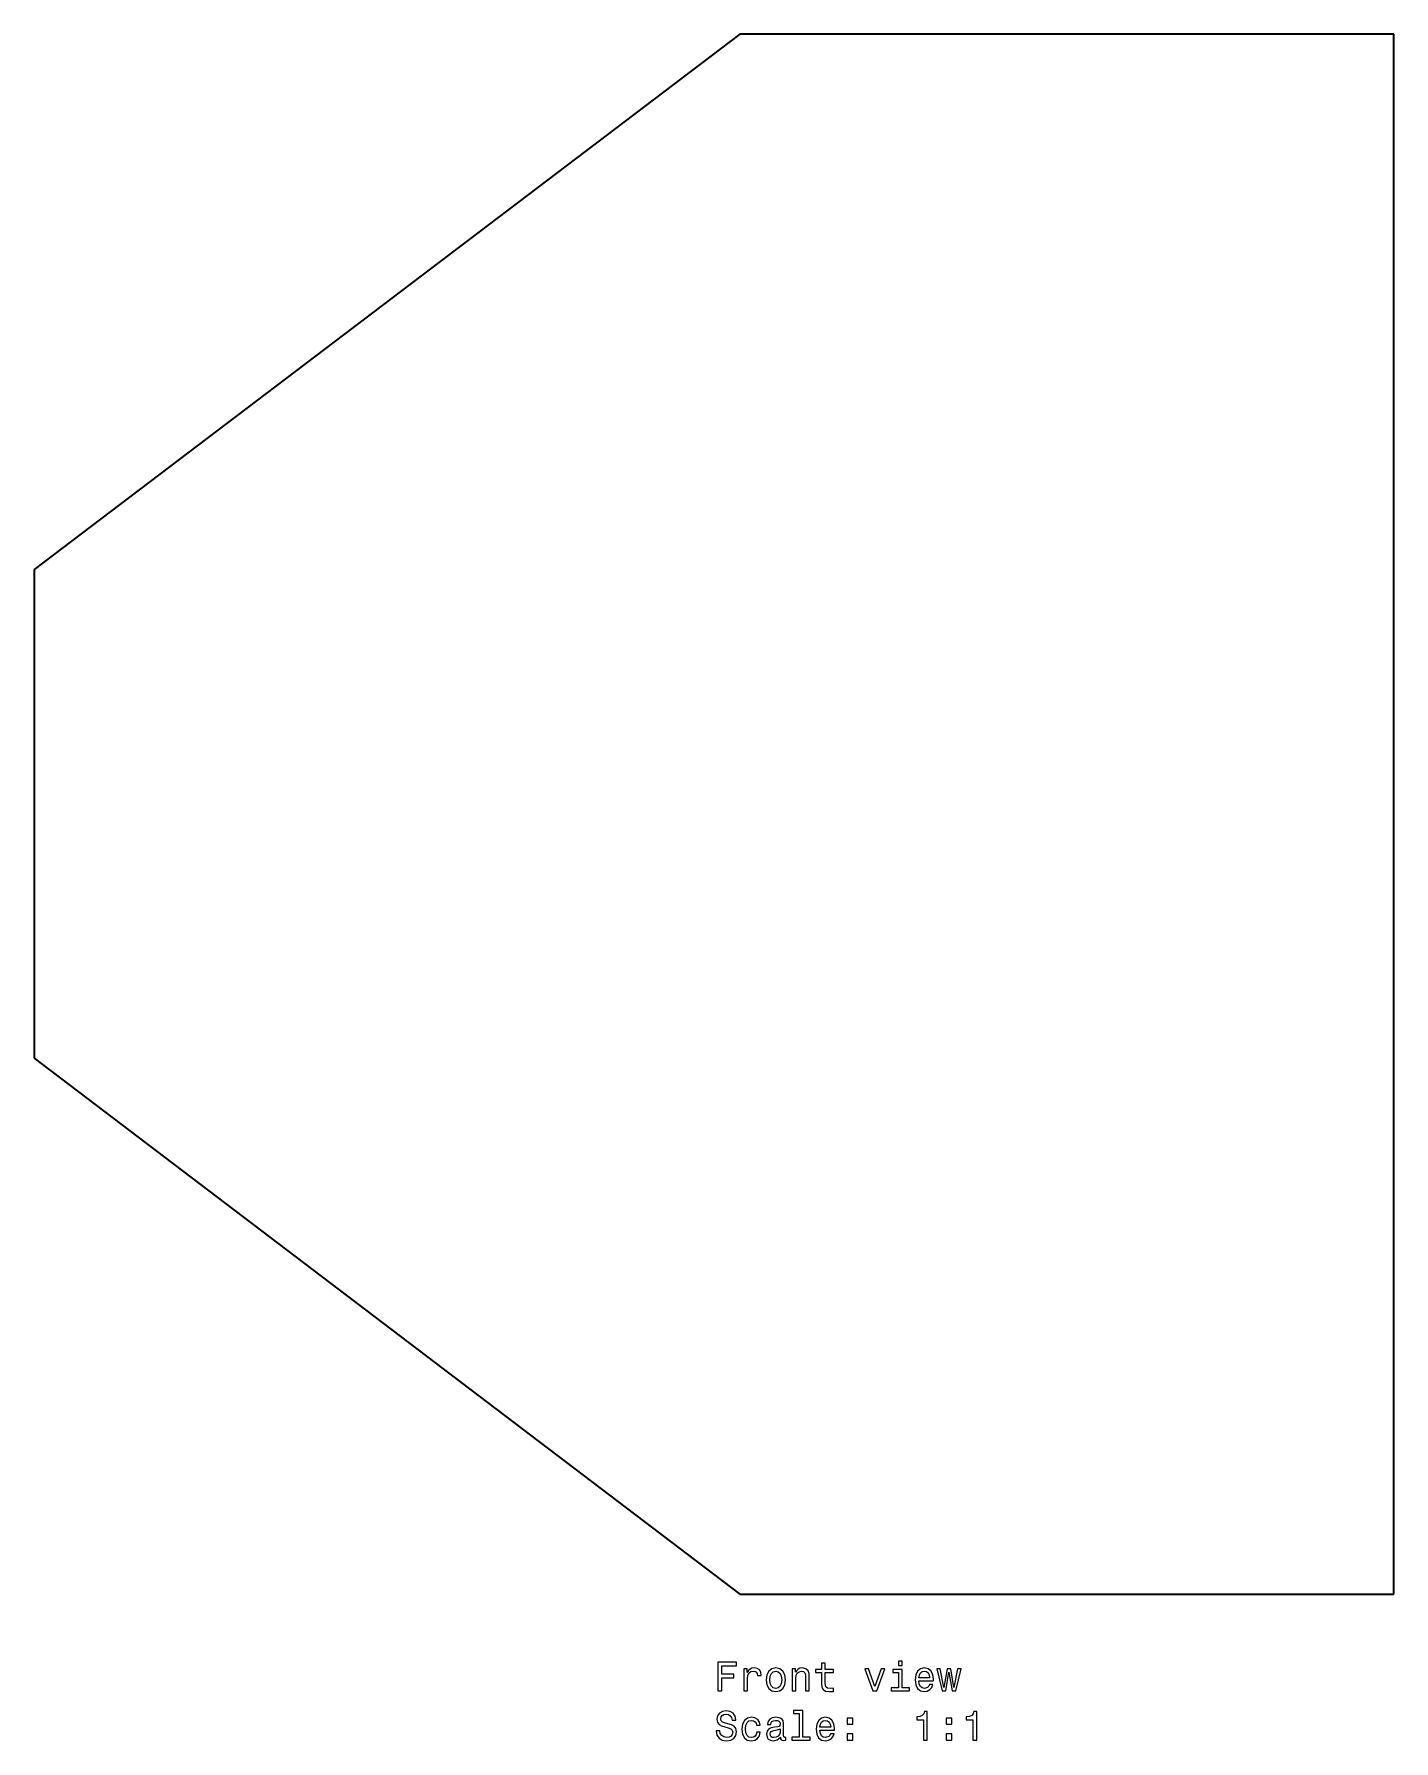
# Model space of a CAD drawing. Extents: x 2.21 to 8.79, y -0.23 to 8.02.
import ezdxf

# ---------------------------------------------------------------- set-up
doc = ezdxf.new("R2010")
doc.units = 0
doc.header["$MEASUREMENT"] = 0

msp = doc.modelspace()

# ---------------------------------------------------------------- linework, layer by layer
at = {"color": 171, "lineweight": 35}
for p, q in [((5.625484, 8.018215), (2.214443, 5.431528)), ((8.785603, 8.017477), (5.625484, 8.018215)), ((8.785575, 0.482335), (8.785603, 8.017477)), ((2.214443, 5.431528), (2.214398, 3.071797)), ((2.214398, 3.071797), (5.625095, 0.481785)), ((5.625095, 0.481785), (8.785575, 0.482335))]:
    msp.add_line(p, q, dxfattribs=at)
at = {"color": 7, "lineweight": 13}
for points in [[(5.51906, 0.014989), (5.537526, 0.014989), (5.537526, 0.078327), (5.595503, 0.078327), (5.595503, 0.094807), (5.537526, 0.094807), (5.537526, 0.136106), (5.608806, 0.136106), (5.608806, 0.152784), (5.51906, 0.152784)], [(5.644744, 0.014989), (5.662216, 0.014989), (5.662216, 0.075944), (5.664004, 0.090637), (5.669365, 0.10116), (5.678101, 0.107514), (5.689815, 0.109698), (5.698552, 0.108308), (5.705104, 0.104337), (5.709075, 0.097586), (5.710465, 0.088453), (5.728136, 0.088453), (5.725753, 0.104536), (5.719201, 0.116052), (5.708281, 0.123001), (5.693389, 0.125384), (5.683263, 0.123795), (5.674527, 0.119824), (5.666783, 0.113074), (5.660628, 0.10394), (5.660628, 0.121611), (5.644744, 0.121611)], [(5.752557, 0.068201), (5.755735, 0.043977), (5.764868, 0.026108), (5.779362, 0.014989), (5.79882, 0.011216), (5.81808, 0.014989), (5.832574, 0.025909), (5.841708, 0.043779), (5.845083, 0.068201), (5.841708, 0.092424), (5.832574, 0.110492), (5.81808, 0.121413), (5.79882, 0.125384), (5.779362, 0.121413), (5.764868, 0.110294), (5.755735, 0.092424)], [(5.770428, 0.068399), (5.772214, 0.086269), (5.777774, 0.099175), (5.786709, 0.107117), (5.79882, 0.109897), (5.810734, 0.107117), (5.819669, 0.099373), (5.825228, 0.086269), (5.827213, 0.068399), (5.825228, 0.050331), (5.819669, 0.037227), (5.810734, 0.029285), (5.79882, 0.026703), (5.786709, 0.029285), (5.777774, 0.037227), (5.772214, 0.050331)], [(5.877249, 0.014989), (5.894721, 0.014989), (5.894721, 0.07654), (5.896508, 0.090637), (5.902266, 0.100962), (5.911201, 0.107316), (5.923114, 0.109698), (5.932645, 0.107713), (5.938601, 0.102352), (5.94158, 0.093417), (5.942572, 0.081504), (5.942572, 0.014989), (5.960045, 0.014989), (5.960045, 0.085078), (5.95925, 0.099175), (5.955677, 0.11089), (5.943962, 0.121611), (5.925695, 0.125384), (5.915569, 0.123994), (5.907032, 0.120221), (5.899685, 0.113868), (5.893927, 0.10533), (5.893927, 0.121611), (5.877249, 0.121611)], [(6.020206, 0.103146), (6.020206, 0.049735), (6.021398, 0.032461), (6.026957, 0.020548), (6.038076, 0.013599), (6.056938, 0.011216), (6.077588, 0.012209), (6.077588, 0.027299), (6.062498, 0.026108), (6.048798, 0.027696), (6.041451, 0.03266), (6.038275, 0.040999), (6.037679, 0.052714), (6.037679, 0.103146), (6.077588, 0.103146), (6.077588, 0.118037), (6.037679, 0.118037), (6.037679, 0.14921), (6.020206, 0.14921), (6.020206, 0.118037), (5.990026, 0.118037), (5.990026, 0.103146)], [(6.267801, 0.014989), (6.286266, 0.014989), (6.325183, 0.121611), (6.307114, 0.121611), (6.277133, 0.035638), (6.246556, 0.121611), (6.228289, 0.121611)], [(6.408773, 0.029682), (6.408773, 0.118037), (6.3639, 0.118037), (6.3639, 0.103146), (6.391301, 0.103146), (6.391301, 0.029682), (6.355561, 0.029682), (6.355561, 0.014989), (6.444909, 0.014989), (6.444909, 0.029682)], [(6.409369, 0.157549), (6.390904, 0.157549), (6.390904, 0.137694), (6.409369, 0.137694)], [(6.490179, 0.063237), (6.56007, 0.063237), (6.560268, 0.071378), (6.557092, 0.094211), (6.548355, 0.111287), (6.534457, 0.121611), (6.515991, 0.125384), (6.497923, 0.121413), (6.484024, 0.110294), (6.475089, 0.092226), (6.471913, 0.068399), (6.474891, 0.043977), (6.483826, 0.026108), (6.497526, 0.014989), (6.515395, 0.011216), (6.530882, 0.013797), (6.54359, 0.020548), (6.552922, 0.03127), (6.558283, 0.045566), (6.541009, 0.045566), (6.537435, 0.037624), (6.532273, 0.031667), (6.51758, 0.026902), (6.506262, 0.029086), (6.497725, 0.036035), (6.492165, 0.047353), (6.490179, 0.062641)], [(6.490179, 0.07793), (6.492364, 0.09163), (6.497725, 0.101756), (6.505865, 0.107911), (6.516587, 0.110095), (6.52711, 0.107911), (6.535251, 0.101756), (6.540215, 0.09163), (6.542002, 0.07793)], [(6.619636, 0.014989), (6.63552, 0.105529), (6.651404, 0.014989), (6.668082, 0.014989), (6.694291, 0.121611), (6.677414, 0.121611), (6.659743, 0.031071), (6.644058, 0.121611), (6.626783, 0.121611), (6.611097, 0.031071), (6.593427, 0.121611), (6.576748, 0.121611), (6.602957, 0.014989)], [(5.528392, -0.177607), (5.510324, -0.177607), (5.514295, -0.198653), (5.524223, -0.214141), (5.539511, -0.223473), (5.56016, -0.226848), (5.580611, -0.223671), (5.5959, -0.214935), (5.605629, -0.201235), (5.609203, -0.183166), (5.606224, -0.166885), (5.597886, -0.156362), (5.584384, -0.149413), (5.566316, -0.14425), (5.550828, -0.140478), (5.540702, -0.13611), (5.534944, -0.129756), (5.533158, -0.119828), (5.534944, -0.110893), (5.540107, -0.104143), (5.548049, -0.099576), (5.558969, -0.097987), (5.570088, -0.099973), (5.578825, -0.105334), (5.584583, -0.114269), (5.587362, -0.12638), (5.60543, -0.12638), (5.60543, -0.125983), (5.602254, -0.107319), (5.592922, -0.093421), (5.578229, -0.084684), (5.558374, -0.081706), (5.540504, -0.084684), (5.526605, -0.093024), (5.517671, -0.10593), (5.514493, -0.122608), (5.517075, -0.137499), (5.52462, -0.147626), (5.536533, -0.154376), (5.552814, -0.159539), (5.568897, -0.164105), (5.581008, -0.168474), (5.588355, -0.174827), (5.590936, -0.185152), (5.588554, -0.195675), (5.582399, -0.203617), (5.573067, -0.208581), (5.560955, -0.21017), (5.547454, -0.207985), (5.537129, -0.201632), (5.530576, -0.191307)], [(5.911995, -0.095208), (5.911995, -0.208383), (5.876058, -0.208383), (5.876058, -0.223075), (5.965207, -0.223075), (5.965207, -0.208383), (5.929468, -0.208383), (5.929468, -0.080515), (5.884595, -0.080515), (5.884595, -0.095208)], [(5.706096, -0.151795), (5.723371, -0.151795), (5.719797, -0.135911), (5.711259, -0.123402), (5.697956, -0.115659), (5.680682, -0.11268), (5.661621, -0.116651), (5.647126, -0.12777), (5.637993, -0.145839), (5.634816, -0.170062), (5.637795, -0.194087), (5.646729, -0.211957), (5.660827, -0.223075), (5.680086, -0.226848), (5.697161, -0.22387), (5.710465, -0.21553), (5.719598, -0.202426), (5.723569, -0.184953), (5.70689, -0.184953), (5.703913, -0.196072), (5.698353, -0.204412), (5.690411, -0.209574), (5.680682, -0.211162), (5.66857, -0.208581), (5.659834, -0.200639), (5.654473, -0.187733), (5.652686, -0.169466), (5.654473, -0.151597), (5.660032, -0.138691), (5.668968, -0.130749), (5.680682, -0.127969), (5.691007, -0.129756), (5.69875, -0.134323), (5.703913, -0.141868)], [(5.821059, -0.209177), (5.821059, -0.209772), (5.822051, -0.216523), (5.82503, -0.221288), (5.837538, -0.225061), (5.847267, -0.223473), (5.847267, -0.209971), (5.843097, -0.210567), (5.837538, -0.207985), (5.836546, -0.200043), (5.836546, -0.144846), (5.834163, -0.130749), (5.827213, -0.120821), (5.815102, -0.114864), (5.798026, -0.11268), (5.781348, -0.115063), (5.769038, -0.121814), (5.761294, -0.132337), (5.758713, -0.146236), (5.758713, -0.147427), (5.774399, -0.147427), (5.775789, -0.139088), (5.780157, -0.133131), (5.787304, -0.129557), (5.79743, -0.128167), (5.80716, -0.12916), (5.814109, -0.132138), (5.818278, -0.137301), (5.819669, -0.144449), (5.818874, -0.152788), (5.815698, -0.156958), (5.807755, -0.158943), (5.792864, -0.160531), (5.775789, -0.164105), (5.763677, -0.170459), (5.756529, -0.180387), (5.754345, -0.19508), (5.75633, -0.208184), (5.762485, -0.217913), (5.772413, -0.224068), (5.786113, -0.226252), (5.804579, -0.222083)], [(6.012066, -0.174827), (6.081956, -0.174827), (6.082155, -0.166687), (6.078978, -0.143853), (6.070241, -0.126778), (6.056343, -0.116453), (6.037878, -0.11268), (6.019809, -0.116651), (6.00591, -0.12777), (5.996976, -0.145839), (5.993799, -0.169665), (5.996777, -0.194087), (6.005712, -0.211957), (6.019412, -0.223075), (6.037282, -0.226848), (6.052769, -0.224267), (6.065476, -0.217516), (6.074808, -0.206794), (6.080169, -0.192498), (6.062895, -0.192498), (6.059321, -0.20044), (6.054159, -0.206397), (6.039466, -0.211162), (6.028148, -0.208978), (6.01961, -0.202029), (6.014051, -0.190711), (6.012066, -0.175423)], [(6.012066, -0.160134), (6.01425, -0.146434), (6.01961, -0.136308), (6.027752, -0.130153), (6.038473, -0.127969), (6.048996, -0.130153), (6.057137, -0.136308), (6.062101, -0.146434), (6.063888, -0.160134)], [(6.143706, -0.146037), (6.171106, -0.146037), (6.171106, -0.116453), (6.143706, -0.116453)], [(6.512418, -0.223075), (6.530485, -0.223075), (6.530485, -0.084287), (6.516984, -0.084287), (6.51341, -0.096399), (6.506262, -0.10454), (6.495342, -0.109305), (6.480252, -0.110893), (6.480252, -0.124991), (6.512418, -0.124991)], [(6.621819, -0.146037), (6.64922, -0.146037), (6.64922, -0.116453), (6.621819, -0.116453)], [(6.751474, -0.223075), (6.769543, -0.223075), (6.769543, -0.084287), (6.756041, -0.084287), (6.752467, -0.096399), (6.745319, -0.10454), (6.734399, -0.109305), (6.719309, -0.110893), (6.719309, -0.124991), (6.751474, -0.124991)], [(5.819073, -0.185748), (5.81669, -0.196072), (5.810337, -0.204014), (5.800806, -0.209177), (5.789091, -0.210964), (5.781546, -0.209971), (5.776186, -0.206794), (5.77281, -0.201235), (5.771817, -0.193491), (5.772611, -0.186542), (5.775789, -0.181578), (5.788496, -0.176019), (5.804579, -0.173636), (5.819073, -0.168871)], [(6.143706, -0.223075), (6.171106, -0.223075), (6.171106, -0.193491), (6.143706, -0.193491)], [(6.621819, -0.223075), (6.64922, -0.223075), (6.64922, -0.193491), (6.621819, -0.193491)]]:
    msp.add_lwpolyline(points, close=True, dxfattribs=at)

doc.saveas('drawing.dxf')
